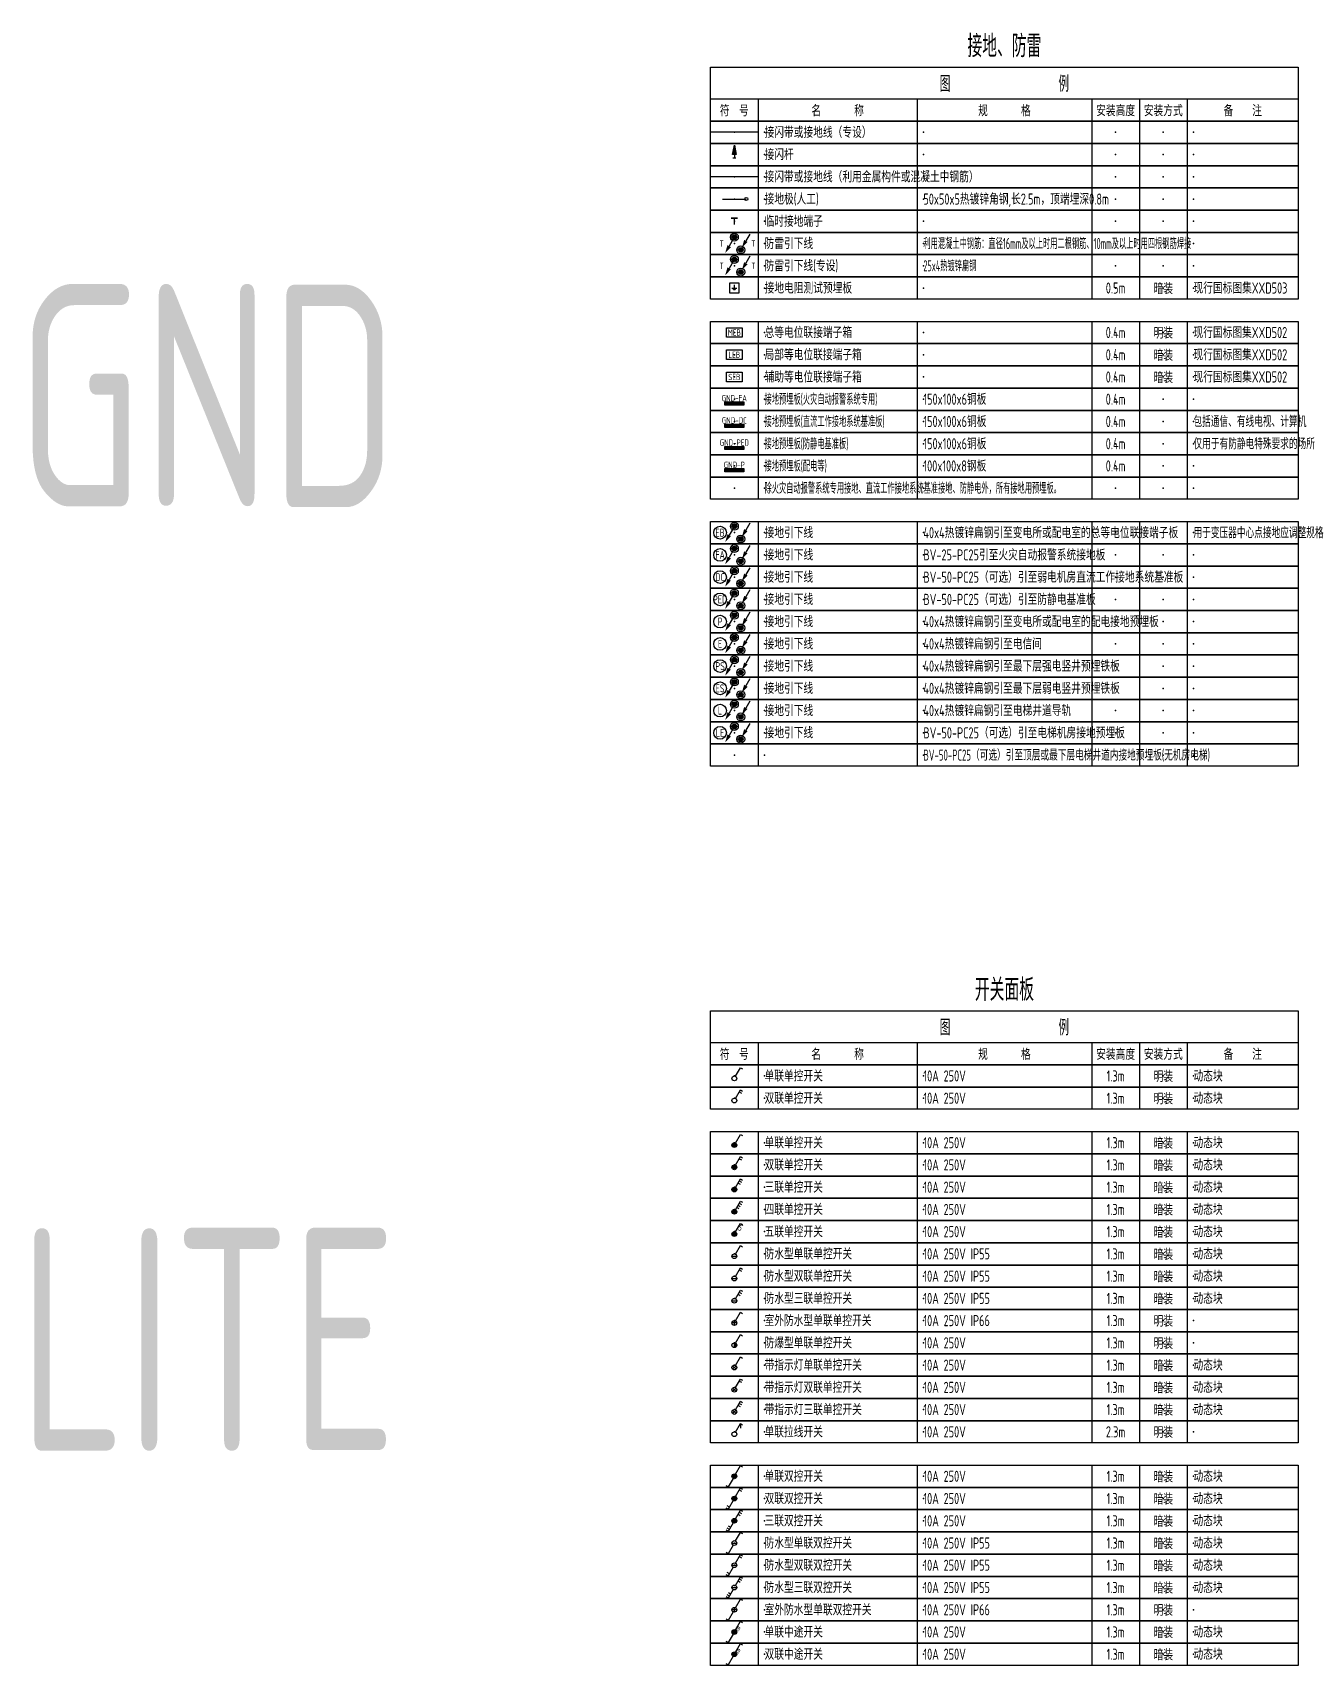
# Model space of a CAD drawing. Header units: millimetres. Extents: x -714894 to -525595, y 3400 to 234118.
# Drawn here: x -712429 to -672595, y 123900 to 175287 of the extents above; entities that cross this region are included whole.
import ezdxf
from ezdxf.enums import TextEntityAlignment as Align

# ---------------------------------------------------------------- set-up
doc = ezdxf.new("R2010")
doc.units = ezdxf.units.MM
doc.header["$LTSCALE"] = 500
for name, color, linetype in [('E-GRND-DEVC', 3, 'Continuous'), ('E-GRND-WIRE', 4, 'E-GND'), ('E-LITE-DEVC', 3, 'Continuous'), ('E-TABLE', 2, 'Continuous'), ('E-THUN-WIRE', 4, 'E-THU'), ('E-UNIV-DIAG', 2, 'Continuous'), ('E-UNIV-EL', 140, 'Continuous'), ('E-UNIV-NOTE', 6, 'Continuous')]:
    doc.layers.add(name, color=color, linetype=linetype)
doc.styles.get("Standard").update_dxf_attribs({"font": '', "width": 0.7})
doc.styles.add('TH-STYLE3', font='tssdeng.shx', dxfattribs={"width": 0.65, "bigfont": 'tssdchn.shx'})
doc.styles.get('Standard').set_extended_font_data('SimSun')
doc.linetypes.add('E-GND', pattern='A,1,["/",Standard,S=0.2,R=0,X=-0.53,Y=-0.1],-0.1,0,-0.1', length=1.2)
doc.linetypes.add('E-THU', pattern='A,1,["X",Standard,S=0.2,R=0,X=-0.53,Y=-0.1],-0.1,0,-0.1', length=1.2)

# ---------------------------------------------------------------- blocks, each defined once
blk = doc.blocks.new('E-BGND11')
blk.add_line((0, 0), (0, 2))
at = {"const_width": 0.5}
blk.add_lwpolyline([(1, 2), (-1, 2)], dxfattribs=at)
blk = doc.blocks.new('E-BKTS2')
for p, q in [((0, 0), (185, 0)), ((0, -7), (0, 0)), ((185, 0), (185, -7)), ((185, -7), (0, -7))]:
    blk.add_line(p, q)
at = {"linetype": 'Continuous'}
for p, q in [((15, 0), (15, -7)), ((65, 0), (65, -7)), ((120, 0), (120, -7)), ((135, 0), (135, -7)), ((150, 0), (150, -7))]:
    blk.add_line(p, q, dxfattribs=at)
for p in [(7.5, -3.5), (17, -3.5), (67, -3.5), (127.5, -3.5), (142.5, -3.5), (152, -3.5)]:
    blk.add_point(p, dxfattribs=at)
blk = doc.blocks.new('E-KTS2')
at = {"layer": 'E-TABLE', "linetype": 'Continuous'}
for p, q in [((15, 0), (15, -7)), ((65, 0), (65, -7)), ((120, 0), (120, -7)), ((135, 0), (135, -7)), ((150, 0), (150, -7))]:
    blk.add_line(p, q, dxfattribs=at)
at = {"layer": 'E-TABLE'}
blk.add_lwpolyline([(0, 0), (185, 0), (185, -7), (0, -7)], close=True, dxfattribs=at)
at = {"layer": 'E-TABLE', "linetype": 'Continuous'}
for p in [(7.5, -3.5), (17, -3.5), (67, -3.5), (127.5, -3.5), (142.5, -3.5), (152, -3.5)]:
    blk.add_point(p, dxfattribs=at)
blk = doc.blocks.new('E-BKTS1')
blk.add_line((0, -10), (185, -10))
at = {"linetype": 'Continuous'}
for p, q in [((15, -10), (15, -17)), ((65, -10), (65, -17)), ((120, -10), (120, -17)), ((135, -10), (135, -17)), ((150, -10), (150, -17))]:
    blk.add_line(p, q, dxfattribs=at)
blk.add_lwpolyline([(0, 0), (185, 0), (185, -17), (0, -17)], close=True)
at = {"layer": 'E-UNIV-NOTE', "style": 'TH-STYLE3', "width": 0.7}
for s, height, p in [('图                例', 5, (92.5, -5)), ('安装高度', 3.5, (127.5, -13.5)), ('安装方式', 3.5, (142.5, -13.5))]:
    blk.add_text(s, height=height, dxfattribs=at).set_placement(p, align=Align.MIDDLE)
at = {"layer": 'E-UNIV-NOTE', "linetype": 'Continuous', "style": 'TH-STYLE3', "width": 0.7}
for s, p in [('符  号', (7.5, -13.5)), ('名       称', (40, -13.5)), ('规       格', (92.5, -13.5)), ('备    注', (167.5, -13.5))]:
    blk.add_text(s, height=3.5, dxfattribs=at).set_placement(p, align=Align.MIDDLE)
blk = doc.blocks.new('E-BGND012')
blk.add_lwpolyline([(-2.5, -1.5), (-2.5, 1.5), (2.5, 1.5), (2.5, -1.5)], close=True)
at = {"layer": 'E-UNIV-EL', "style": 'TH-STYLE3', "width": 0.7}
blk.add_attdef('BOX', text='', height=2, dxfattribs=at).set_placement((0, 0), align=Align.MIDDLE)
blk = doc.blocks.new('E-BGND011')
blk.add_lwpolyline([(-2.5, -1.5), (-2.5, 1.5), (2.5, 1.5), (2.5, -1.5)], close=True)
at = {"layer": 'E-UNIV-EL', "style": 'TH-STYLE3', "width": 0.7}
blk.add_attdef('BOX', text='', height=2, dxfattribs=at).set_placement((0, 0), align=Align.MIDDLE)
blk = doc.blocks.new('E-BGND013')
blk.add_lwpolyline([(-2.5, -1.5), (-2.5, 1.5), (2.5, 1.5), (2.5, -1.5)], close=True)
at = {"layer": 'E-UNIV-EL', "style": 'TH-STYLE3', "width": 0.7}
blk.add_attdef('BOX', text='', height=2, dxfattribs=at).set_placement((0, 0), align=Align.MIDDLE)
blk = doc.blocks.new('E-BGND026')
blk.add_lwpolyline([(-3, 0), (-3, 1), (3, 1), (3, 0)], close=True)
blk.add_solid([(-3, 1), (-3, 0), (3, 1), (3, 0)])
at = {"layer": 'E-UNIV-EL', "style": 'TH-STYLE3', "width": 0.7}
blk.add_attdef('F', text='', height=2, dxfattribs=at).set_placement((0, 2.2), align=Align.MIDDLE)
blk = doc.blocks.new('E-ANNO10')
blk.add_circle((0, 0), 2)
at = {"style": 'TH-STYLE3', "width": 0.7}
blk.add_attdef('N', text='', height=2.5, dxfattribs=at).set_placement((0, 0), align=Align.MIDDLE)
blk = doc.blocks.new('E-BGND31')
blk.add_line((-0.38, -0.65), (-1.62, -2.81))
at = {"const_width": 0.75}
blk.add_lwpolyline([(-0.38, 0, 1), (0.38, 0, 1)], format="xyb", close=True, dxfattribs=at)
blk.add_lwpolyline([(-1.62, -2.81, 1.25, 0, 0), (-2.88, -4.98, 0, 0, 0)], format="xyseb")
for radius in [1.25, 0.75]:
    blk.add_circle((0, 0), radius)
blk = doc.blocks.new('E-BGND32')
blk.add_line((2.88, 4.98), (1.62, 2.81))
at = {"const_width": 0.75}
blk.add_lwpolyline([(-0.38, 0, 1), (0.37, 0, 1)], format="xyb", close=True, dxfattribs=at)
blk.add_lwpolyline([(1.62, 2.81, 1.25, 0, 0), (0.37, 0.65, 0, 0, 0)], format="xyseb")
for radius in [1.25, 0.75]:
    blk.add_circle((0, 0), radius)
blk = doc.blocks.new('E-BGND025')
blk.add_lwpolyline([(-3, 0), (-3, 1), (3, 1), (3, 0)], close=True)
blk.add_solid([(-3, 1), (-3, 0), (3, 1), (3, 0)])
at = {"layer": 'E-UNIV-EL', "style": 'TH-STYLE3', "width": 0.7}
blk.add_attdef('F', text='', height=2, dxfattribs=at).set_placement((0, 2.2), align=Align.MIDDLE)
blk = doc.blocks.new('E-BGND028')
blk.add_lwpolyline([(-3, 0), (-3, 1), (3, 1), (3, 0)], close=True)
blk.add_solid([(-3, 1), (-3, 0), (3, 1), (3, 0)])
at = {"layer": 'E-UNIV-EL', "style": 'TH-STYLE3', "width": 0.7}
blk.add_attdef('F', text='', height=2, dxfattribs=at).set_placement((0, 2.2), align=Align.MIDDLE)
blk = doc.blocks.new('E-BGND027')
blk.add_lwpolyline([(-3, 0), (-3, 1), (3, 1), (3, 0)], close=True)
blk.add_solid([(-3, 1), (-3, 0), (3, 1), (3, 0)])
at = {"layer": 'E-UNIV-EL', "style": 'TH-STYLE3', "width": 0.7}
blk.add_attdef('F', text='', height=2, dxfattribs=at).set_placement((0, 2.2), align=Align.MIDDLE)
blk = doc.blocks.new('E-BGND33')
blk.add_line((-0.38, -0.65), (-1.62, -2.81))
at = {"const_width": 0.75}
blk.add_lwpolyline([(-0.38, 0, 1), (0.38, 0, 1)], format="xyb", close=True, dxfattribs=at)
blk.add_lwpolyline([(-1.62, -2.81, 1.25, 0, 0), (-2.88, -4.98, 0, 0, 0)], format="xyseb")
for radius in [1.25, 0.75]:
    blk.add_circle((0, 0), radius)
at = {"layer": 'E-UNIV-EL', "style": 'TH-STYLE3', "width": 0.7}
blk.add_attdef('F', text='', height=2, dxfattribs=at).set_placement((-4, -2), align=Align.MIDDLE)
blk = doc.blocks.new('E-BGND34')
blk.add_line((2.88, 4.98), (1.63, 2.81))
at = {"const_width": 0.75}
blk.add_lwpolyline([(-0.38, 0, 1), (0.37, 0, 1)], format="xyb", close=True, dxfattribs=at)
blk.add_lwpolyline([(1.63, 2.81, 1.25, 0, 0), (0.37, 0.65, 0, 0, 0)], format="xyseb")
for radius in [1.25, 0.75]:
    blk.add_circle((0, 0), radius)
at = {"layer": 'E-UNIV-EL', "style": 'TH-STYLE3', "width": 0.7}
blk.add_attdef('F', text='', height=2, dxfattribs=at).set_placement((4, 2), align=Align.MIDDLE)
blk = doc.blocks.new('E-BGND41')
at = {"layer": 'E-GRND-DEVC'}
for p, q in [((-0.53, 1), (0, 4)), ((0.53, 1), (-0.53, 1)), ((-0.5, 0), (0.5, 0)), ((0, 4), (0.53, 1)), ((0, 1), (0, 0))]:
    blk.add_line(p, q, dxfattribs=at)
blk.add_solid([(-0.53, 1), (0.53, 1), (0, 4)], dxfattribs=at)
blk = doc.blocks.new('E-BGND51')
blk.add_lwpolyline([(1.5, 1.5), (-1.5, 1.5), (-1.5, -1.5), (1.5, -1.5)], close=True)
at = {"layer": 'E-UNIV-EL'}
for p, q in [((-0.75, 0), (0.75, 0)), ((0, 0), (0, 1)), ((-0.5, -0.25), (0.5, -0.25)), ((-0.25, -0.5), (0.25, -0.5))]:
    blk.add_line(p, q, dxfattribs=at)
blk = doc.blocks.new('E-BSW001-31')
for p, q in [((0, 0), (0, 1.5)), ((0.38, 1.4), (1.94, 4.11)), ((1.94, 4.11), (2.59, 3.73))]:
    blk.add_line(p, q)
at = {"const_width": 0.75}
blk.add_lwpolyline([(0, 0.38, 1), (0, 1.12)], format="xyb", dxfattribs=at)
blk.add_circle((0, 0.75), 0.75)
blk = doc.blocks.new('E-BSW001-41')
for p, q in [((0.75, 0.75), (-0.75, 0.75)), ((0, 0), (0, 1.5)), ((0.38, 1.4), (1.94, 4.11)), ((1.94, 4.11), (2.59, 3.73))]:
    blk.add_line(p, q)
blk.add_circle((0, 0.75), 0.75)
blk = doc.blocks.new('E-BSW002-41')
for p, q in [((-0.38, 0.1), (-1.94, -2.61)), ((0.75, 0.75), (-0.75, 0.75)), ((0, 0), (0, 1.5)), ((0.37, 1.4), (1.94, 4.11)), ((1.94, 4.11), (2.59, 3.73)), ((-1.94, -2.61), (-2.59, -2.23))]:
    blk.add_line(p, q)
blk.add_circle((0, 0.75), 0.75)
blk = doc.blocks.new('*U283')
for p, q in [((0.38, 1.4), (1.94, 4.11)), ((1.94, 4.11), (2.59, 3.73))]:
    blk.add_line(p, q)
blk.add_circle((0, 0.75), 0.75)
blk = doc.blocks.new('*U287')
for p, q in [((0.38, 1.4), (1.94, 4.11)), ((1.56, 3.46), (2.21, 3.08)), ((1.94, 4.11), (2.59, 3.73))]:
    blk.add_line(p, q)
blk.add_circle((0, 0.75), 0.75)
blk = doc.blocks.new('*U284')
for p, q in [((0.38, 1.4), (1.94, 4.11)), ((1.94, 4.11), (2.59, 3.73))]:
    blk.add_line(p, q)
at = {"const_width": 0.75}
blk.add_lwpolyline([(-0.38, 0.75, 1), (0.38, 0.75, 1)], format="xyb", close=True, dxfattribs=at)
blk.add_circle((0, 0.75), 0.75)
blk = doc.blocks.new('*U288')
for p, q in [((0.38, 1.4), (1.94, 4.11)), ((1.56, 3.46), (2.21, 3.08)), ((1.94, 4.11), (2.59, 3.73))]:
    blk.add_line(p, q)
at = {"const_width": 0.75}
blk.add_lwpolyline([(-0.38, 0.75, 1), (0.38, 0.75, 1)], format="xyb", close=True, dxfattribs=at)
blk.add_circle((0, 0.75), 0.75)
blk = doc.blocks.new('*U289')
for p, q in [((0.38, 1.4), (1.94, 4.11)), ((1.19, 2.81), (1.84, 2.43)), ((1.56, 3.46), (2.21, 3.08)), ((1.94, 4.11), (2.59, 3.73))]:
    blk.add_line(p, q)
at = {"const_width": 0.75}
blk.add_lwpolyline([(-0.38, 0.75, 1), (0.38, 0.75, 1)], format="xyb", close=True, dxfattribs=at)
blk.add_circle((0, 0.75), 0.75)
blk = doc.blocks.new('*U290')
for p, q in [((0.38, 1.4), (1.94, 4.11)), ((0.81, 2.16), (1.46, 1.78)), ((1.19, 2.81), (1.84, 2.43)), ((1.56, 3.46), (2.21, 3.08)), ((1.94, 4.11), (2.59, 3.73))]:
    blk.add_line(p, q)
at = {"const_width": 0.75}
blk.add_lwpolyline([(-0.38, 0.75, 1), (0.38, 0.75, 1)], format="xyb", close=True, dxfattribs=at)
blk.add_circle((0, 0.75), 0.75)
blk = doc.blocks.new('*U291')
for p, q in [((0.38, 1.4), (1.94, 4.11)), ((1.94, 4.11), (2.59, 3.73))]:
    blk.add_line(p, q)
at = {"const_width": 0.75}
blk.add_lwpolyline([(-0.38, 0.75, 1), (0.38, 0.75, 1)], format="xyb", close=True, dxfattribs=at)
blk.add_circle((0, 0.75), 0.75)
at = {"layer": 'E-UNIV-EL', "style": 'TH-STYLE3', "width": 0.7}
blk.add_text('5', height=2, rotation=330, dxfattribs=at).set_placement((1.94, 2.72), align=Align.MIDDLE)
blk = doc.blocks.new('*U286')
for p, q in [((-0.38, 0.1), (-1.94, -2.61)), ((0.38, 1.4), (1.94, 4.11)), ((1.94, 4.11), (2.59, 3.73)), ((-1.94, -2.61), (-2.59, -2.23))]:
    blk.add_line(p, q)
at = {"const_width": 0.75}
blk.add_lwpolyline([(-0.38, 0.75, 1), (0.38, 0.75, 1)], format="xyb", close=True, dxfattribs=at)
blk.add_circle((0, 0.75), 0.75)
blk = doc.blocks.new('*U292')
for p, q in [((-0.38, 0.1), (-1.94, -2.61)), ((0.38, 1.4), (1.94, 4.11)), ((1.56, 3.46), (2.21, 3.08)), ((1.94, 4.11), (2.59, 3.73)), ((-1.94, -2.61), (-2.59, -2.23)), ((-1.56, -1.96), (-2.21, -1.58))]:
    blk.add_line(p, q)
at = {"const_width": 0.75}
blk.add_lwpolyline([(-0.38, 0.75, 1), (0.38, 0.75, 1)], format="xyb", close=True, dxfattribs=at)
blk.add_circle((0, 0.75), 0.75)
blk = doc.blocks.new('*U282')
for p, q in [((-0.75, 0.75), (0.75, 0.75)), ((0.38, 1.4), (1.94, 4.11)), ((1.94, 4.11), (2.59, 3.73))]:
    blk.add_line(p, q)
blk.add_circle((0, 0.75), 0.75)
blk = doc.blocks.new('*U293')
for p, q in [((-0.75, 0.75), (0.75, 0.75)), ((0.38, 1.4), (1.94, 4.11)), ((1.56, 3.46), (2.21, 3.08)), ((1.94, 4.11), (2.59, 3.73))]:
    blk.add_line(p, q)
blk.add_circle((0, 0.75), 0.75)
blk = doc.blocks.new('*U294')
for p, q in [((-0.75, 0.75), (0.75, 0.75)), ((0.38, 1.4), (1.94, 4.11)), ((1.19, 2.81), (1.84, 2.43)), ((1.56, 3.46), (2.21, 3.08)), ((1.94, 4.11), (2.59, 3.73))]:
    blk.add_line(p, q)
blk.add_circle((0, 0.75), 0.75)
blk = doc.blocks.new('*U296')
for p, q in [((-0.37, 0.1), (-1.94, -2.61)), ((-0.75, 0.75), (0.75, 0.75)), ((0.38, 1.4), (1.94, 4.11)), ((1.94, 4.11), (2.59, 3.73)), ((-1.94, -2.61), (-2.59, -2.23))]:
    blk.add_line(p, q)
blk.add_circle((0, 0.75), 0.75)
blk = doc.blocks.new('*U297')
for p, q in [((-0.37, 0.1), (-1.94, -2.61)), ((-0.75, 0.75), (0.75, 0.75)), ((0.38, 1.4), (1.94, 4.11)), ((1.56, 3.46), (2.21, 3.08)), ((1.94, 4.11), (2.59, 3.73)), ((-1.94, -2.61), (-2.59, -2.23)), ((-1.56, -1.96), (-2.21, -1.58))]:
    blk.add_line(p, q)
blk.add_circle((0, 0.75), 0.75)
blk = doc.blocks.new('*U298')
for p, q in [((-0.37, 0.1), (-1.94, -2.61)), ((-0.75, 0.75), (0.75, 0.75)), ((0.38, 1.4), (1.94, 4.11)), ((1.19, 2.81), (1.84, 2.43)), ((1.56, 3.46), (2.21, 3.08)), ((1.94, 4.11), (2.59, 3.73)), ((-1.94, -2.61), (-2.59, -2.23)), ((-1.56, -1.96), (-2.21, -1.58)), ((-1.19, -1.31), (-1.84, -0.93))]:
    blk.add_line(p, q)
blk.add_circle((0, 0.75), 0.75)
blk = doc.blocks.new('*U299')
for p, q in [((-0.38, 0.1), (-1.94, -2.61)), ((0.38, 1.4), (1.94, 4.11)), ((1.19, 2.81), (1.84, 2.43)), ((1.56, 3.46), (2.21, 3.08)), ((1.94, 4.11), (2.59, 3.73)), ((-1.94, -2.61), (-2.59, -2.23)), ((-1.56, -1.96), (-2.21, -1.58)), ((-1.19, -1.31), (-1.84, -0.93))]:
    blk.add_line(p, q)
at = {"const_width": 0.75}
blk.add_lwpolyline([(-0.38, 0.75, 1), (0.38, 0.75, 1)], format="xyb", close=True, dxfattribs=at)
blk.add_circle((0, 0.75), 0.75)
blk = doc.blocks.new('*U308')
for p, q in [((-0.53, 0.22), (0.53, 1.28)), ((0.53, 0.22), (-0.53, 1.28)), ((0.38, 1.4), (1.94, 4.11)), ((1.56, 3.46), (2.21, 3.08)), ((1.94, 4.11), (2.59, 3.73))]:
    blk.add_line(p, q)
blk.add_circle((0, 0.75), 0.75)
blk = doc.blocks.new('*U309')
for p, q in [((-0.53, 0.22), (0.53, 1.28)), ((0.53, 0.22), (-0.53, 1.28)), ((0.38, 1.4), (1.94, 4.11)), ((1.94, 4.11), (2.59, 3.73))]:
    blk.add_line(p, q)
blk.add_circle((0, 0.75), 0.75)
blk = doc.blocks.new('*U310')
for p, q in [((-0.53, 0.22), (0.53, 1.28)), ((0.53, 0.22), (-0.53, 1.28)), ((0.38, 1.4), (1.94, 4.11)), ((1.19, 2.81), (1.84, 2.43)), ((1.56, 3.46), (2.21, 3.08)), ((1.94, 4.11), (2.59, 3.73))]:
    blk.add_line(p, q)
blk.add_circle((0, 0.75), 0.75)
blk = doc.blocks.new('E-BSW001-61')
for p, q in [((0.38, 1.4), (1.94, 4.11)), ((1.94, 4.11), (2.59, 3.73))]:
    blk.add_line(p, q)
blk.add_circle((0, 0.75), 0.75)
at = {"layer": 'E-UNIV-EL'}
blk.add_line((1.94, 4.11), (1.94, 2.61), dxfattribs=at)
blk.add_lwpolyline([(1.94, 2.61, 0, 0.25, 0), (1.94, 3.36, 0.5, 0.5, 0)], format="xyseb", dxfattribs=at)
blk = doc.blocks.new('E-BSW003-10')
for p, q in [((-0.38, 0.1), (-1.94, -2.61)), ((0.38, 1.4), (1.94, 4.11)), ((1.94, 4.11), (2.59, 3.73)), ((-1.94, -2.61), (-2.59, -2.23))]:
    blk.add_line(p, q)
at = {"const_width": 0.75}
blk.add_lwpolyline([(-0.38, 0.75, 1), (0.38, 0.75, 1)], format="xyb", close=True, dxfattribs=at)
blk.add_circle((0, 0.75), 0.75)
at = {"layer": 'E-UNIV-EL', "style": 'TH-STYLE3', "width": 0.5}
blk.add_attdef('F', text='', height=2, rotation=330, dxfattribs=at).set_placement((1.39, 1.97), align=Align.MIDDLE)

msp = doc.modelspace()

# ---------------------------------------------------------------- linework, layer by layer
at = {"layer": 'E-GRND-DEVC'}
msp.add_circle((-689970, 170050), 50, dxfattribs=at)
at = {"layer": 'E-GRND-WIRE'}
msp.add_line((-689595, 170750), (-691095, 170750), dxfattribs=at)
at = {"layer": 'E-THUN-WIRE'}
for p, q in [((-689595, 172150), (-691095, 172150)), ((-690720, 170050), (-689970, 170050))]:
    msp.add_line(p, q, dxfattribs=at)

# ---------------------------------------------------------------- block references
at = {"xscale": 100, "yscale": 100, "zscale": 100}
msp.add_blockref('E-KTS2', (-691095, 170400), dxfattribs=at)
at = {"layer": 'E-GRND-DEVC', "xscale": 100, "yscale": 100, "zscale": 100}
for name, p in [('E-BGND41', (-690345, 171350)), ('E-BGND11', (-690345, 169250)), ('E-BGND51', (-690345, 167250)), ('E-BGND31', (-690345, 159750)), ('E-BGND32', (-690145, 159350)), ('E-BGND31', (-690345, 159050)), ('E-BGND32', (-690145, 158650)), ('E-BGND31', (-690345, 158350)), ('E-BGND32', (-690145, 157950)), ('E-BGND31', (-690345, 157650)), ('E-BGND32', (-690145, 157250)), ('E-BGND31', (-690345, 156950)), ('E-BGND32', (-690145, 156550)), ('E-BGND31', (-690345, 156250)), ('E-BGND32', (-690145, 155850)), ('E-BGND31', (-690345, 155550)), ('E-BGND32', (-690145, 155150)), ('E-BGND31', (-690345, 154850)), ('E-BGND32', (-690145, 154450)), ('E-BGND31', (-690345, 154150)), ('E-BGND32', (-690145, 153750)), ('E-BGND31', (-690345, 153450)), ('E-BGND32', (-690145, 153050))]:
    msp.add_blockref(name, p, dxfattribs=at)
for name, p, values in [('E-BGND33', (-690345, 168850), {'F': 'T'}), ('E-BGND34', (-690145, 168450), {'F': 'T'}), ('E-BGND33', (-690345, 168150), {'F': 'T'}), ('E-BGND34', (-690145, 167750), {'F': 'T'}), ('E-BGND011', (-690345, 165850), {'BOX': 'MEB'}), ('E-BGND012', (-690345, 165150), {'BOX': 'LEB'}), ('E-BGND013', (-690345, 164450), {'BOX': 'SEB'}), ('E-BGND026', (-690345, 163565), {'F': 'GND-FA'}), ('E-BGND028', (-690345, 162865), {'F': 'GND-DC'}), ('E-BGND027', (-690345, 162165), {'F': 'GND-PED'}), ('E-BGND025', (-690345, 161465), {'F': 'GND-P'}), ('E-ANNO10', (-690795, 159550), {'N': 'EB'}), ('E-ANNO10', (-690795, 158850), {'N': 'FA'}), ('E-ANNO10', (-690795, 158150), {'N': 'DC'}), ('E-ANNO10', (-690795, 157450), {'N': 'PED'}), ('E-ANNO10', (-690795, 156750), {'N': 'P'}), ('E-ANNO10', (-690795, 156050), {'N': 'E'}), ('E-ANNO10', (-690795, 155350), {'N': 'PS'}), ('E-ANNO10', (-690795, 154650), {'N': 'ES'}), ('E-ANNO10', (-690795, 153950), {'N': 'L'}), ('E-ANNO10', (-690795, 153250), {'N': 'LE'})]:
    msp.add_blockref(name, p, dxfattribs=at).add_auto_attribs(values)
at = {"layer": 'E-LITE-DEVC', "xscale": 100, "yscale": 100, "zscale": 100}
for name, p in [('*U283', (-690345, 142300)), ('*U287', (-690345, 141600)), ('*U284', (-690345, 140200)), ('*U288', (-690345, 139500)), ('*U289', (-690345, 138800)), ('*U290', (-690345, 138100)), ('*U291', (-690345, 137400)), ('*U282', (-690345, 136700)), ('*U293', (-690345, 136000)), ('*U294', (-690345, 135300)), ('E-BSW001-41', (-690345, 134600)), ('E-BSW001-31', (-690345, 133900)), ('*U309', (-690345, 133200)), ('*U308', (-690345, 132500)), ('*U310', (-690345, 131800)), ('E-BSW001-61', (-690345, 131100)), ('*U286', (-690345, 129775)), ('*U292', (-690345, 129075)), ('*U299', (-690345, 128375)), ('*U296', (-690345, 127675)), ('*U297', (-690345, 126975)), ('*U298', (-690345, 126275)), ('E-BSW002-41', (-690345, 125575))]:
    msp.add_blockref(name, p, dxfattribs=at)
for p in [(-690345, 124875), (-690345, 124175)]:
    msp.add_blockref('E-BSW003-10', p, dxfattribs=at).add_auto_attribs({'F': 'm'})
at = {"layer": 'E-TABLE', "xscale": 100, "yscale": 100, "zscale": 100}
for name, p in [('E-BKTS1', (-691095, 174200)), ('E-BKTS2', (-691095, 172500)), ('E-BKTS2', (-691095, 171800)), ('E-BKTS2', (-691095, 171100)), ('E-BKTS2', (-691095, 169700)), ('E-BKTS2', (-691095, 169000)), ('E-BKTS2', (-691095, 168300)), ('E-BKTS2', (-691095, 167600)), ('E-BKTS2', (-691095, 166200)), ('E-BKTS2', (-691095, 165500)), ('E-BKTS2', (-691095, 164800))]:
    msp.add_blockref(name, p, dxfattribs=at)
at = {"layer": 'E-UNIV-DIAG', "xscale": 100, "yscale": 100, "zscale": 100}
for name, p in [('E-BKTS2', (-691095, 164100)), ('E-BKTS2', (-691095, 163400)), ('E-BKTS2', (-691095, 162700)), ('E-BKTS2', (-691095, 162000)), ('E-BKTS2', (-691095, 161300)), ('E-BKTS2', (-691095, 159900)), ('E-BKTS2', (-691095, 159200)), ('E-BKTS2', (-691095, 158500)), ('E-BKTS2', (-691095, 157800)), ('E-BKTS2', (-691095, 157100)), ('E-BKTS2', (-691095, 156400)), ('E-KTS2', (-691095, 156400)), ('E-BKTS2', (-691095, 155700)), ('E-BKTS2', (-691095, 155000)), ('E-BKTS2', (-691095, 154300)), ('E-BKTS2', (-691095, 153600)), ('E-BKTS2', (-691095, 152900)), ('E-BKTS1', (-691095, 144500)), ('E-BKTS2', (-691095, 142800)), ('E-BKTS2', (-691095, 142100)), ('E-BKTS2', (-691095, 140700)), ('E-BKTS2', (-691095, 140000)), ('E-BKTS2', (-691095, 139300)), ('E-BKTS2', (-691095, 138600)), ('E-BKTS2', (-691095, 137900)), ('E-BKTS2', (-691095, 137200)), ('E-BKTS2', (-691095, 136500)), ('E-BKTS2', (-691095, 135800)), ('E-BKTS2', (-691095, 135100)), ('E-BKTS2', (-691095, 134400)), ('E-BKTS2', (-691095, 133700)), ('E-BKTS2', (-691095, 133000)), ('E-BKTS2', (-691095, 132300)), ('E-BKTS2', (-691095, 131600)), ('E-BKTS2', (-691095, 130200)), ('E-BKTS2', (-691095, 129500)), ('E-BKTS2', (-691095, 128800)), ('E-BKTS2', (-691095, 128100)), ('E-BKTS2', (-691095, 127400)), ('E-BKTS2', (-691095, 126700)), ('E-BKTS2', (-691095, 126000)), ('E-BKTS2', (-691095, 125300)), ('E-BKTS2', (-691095, 124600))]:
    msp.add_blockref(name, p, dxfattribs=at)

# ---------------------------------------------------------------- texts
at = {"layer": 'E-UNIV-NOTE', "style": 'TH-STYLE3', "width": 0.7}
for s, height, p in [('接地、防雷', 700, (-681845, 174900)), ('GND', 7000, (-706924, 163867)), ('0.5m', 350, (-678345, 167250)), ('暗装', 350, (-676845, 167250)), ('0.4m', 350, (-678345, 165850)), ('明装', 350, (-676845, 165850)), ('0.4m', 350, (-678345, 165150)), ('暗装', 350, (-676845, 165150)), ('0.4m', 350, (-678345, 164450)), ('暗装', 350, (-676845, 164450)), ('0.4m', 350, (-678345, 163750)), ('0.4m', 350, (-678345, 163050)), ('0.4m', 350, (-678345, 162350)), ('0.4m', 350, (-678345, 161650)), ('开关面板', 700, (-681845, 145200)), ('1.3m', 350, (-678345, 142450)), ('明装', 350, (-676845, 142450)), ('1.3m', 350, (-678345, 141750)), ('明装', 350, (-676845, 141750)), ('1.3m', 350, (-678345, 140350)), ('暗装', 350, (-676845, 140350)), ('1.3m', 350, (-678345, 139650)), ('暗装', 350, (-676845, 139650)), ('1.3m', 350, (-678345, 138950)), ('暗装', 350, (-676845, 138950)), ('1.3m', 350, (-678345, 138250)), ('暗装', 350, (-676845, 138250)), ('1.3m', 350, (-678345, 137550)), ('暗装', 350, (-676845, 137550)), ('LITE', 7000, (-706924, 134167)), ('1.3m', 350, (-678345, 136850)), ('暗装', 350, (-676845, 136850)), ('1.3m', 350, (-678345, 136150)), ('暗装', 350, (-676845, 136150)), ('1.3m', 350, (-678345, 135450)), ('暗装', 350, (-676845, 135450)), ('1.3m', 350, (-678345, 134750)), ('明装', 350, (-676845, 134750)), ('1.3m', 350, (-678345, 134050)), ('明装', 350, (-676845, 134050)), ('1.3m', 350, (-678345, 133350)), ('暗装', 350, (-676845, 133350)), ('1.3m', 350, (-678345, 132650)), ('暗装', 350, (-676845, 132650)), ('1.3m', 350, (-678345, 131950)), ('暗装', 350, (-676845, 131950)), ('2.3m', 350, (-678345, 131250)), ('明装', 350, (-676845, 131250)), ('1.3m', 350, (-678345, 129850)), ('暗装', 350, (-676845, 129850)), ('1.3m', 350, (-678345, 129150)), ('暗装', 350, (-676845, 129150)), ('1.3m', 350, (-678345, 128450)), ('暗装', 350, (-676845, 128450)), ('1.3m', 350, (-678345, 127750)), ('暗装', 350, (-676845, 127750)), ('1.3m', 350, (-678345, 127050)), ('暗装', 350, (-676845, 127050)), ('1.3m', 350, (-678345, 126350)), ('暗装', 350, (-676845, 126350)), ('1.3m', 350, (-678345, 125650)), ('明装', 350, (-676845, 125650)), ('1.3m', 350, (-678345, 124950)), ('暗装', 350, (-676845, 124950)), ('1.3m', 350, (-678345, 124250)), ('暗装', 350, (-676845, 124250))]:
    msp.add_text(s, height=height, dxfattribs=at).set_placement(p, align=Align.MIDDLE)
at = {"layer": 'E-UNIV-NOTE', "style": 'TH-STYLE3'}
for s, width, p in [('接闪带或接地线（专设）', 0.7, (-689395, 172150)), ('接闪杆', 0.7, (-689395, 171450)), ('接闪带或接地线（利用金属构件或混凝土中钢筋）', 0.7, (-689395, 170750)), ('接地极(人工)', 0.7, (-689395, 170050)), ('50x50x5热镀锌角钢,长2.5m，顶端埋深0.8m', 0.7, (-684395, 170050)), ('临时接地端子', 0.7, (-689395, 169350)), ('防雷引下线', 0.7, (-689395, 168650)), ('利用混凝土中钢筋：直径16mm及以上时用二根钢筋、10mm及以上时用四根钢筋焊接', 0.5, (-684395, 168650)), ('防雷引下线(专设)', 0.7, (-689395, 167950)), ('25x4热镀锌扁钢', 0.5, (-684395, 167950)), ('接地电阻测试预埋板', 0.7, (-689395, 167250)), ('现行国标图集XXD503', 0.7, (-675895, 167250)), ('总等电位联接端子箱', 0.7, (-689395, 165850)), ('现行国标图集XXD502', 0.7, (-675895, 165850)), ('局部等电位联接端子箱', 0.7, (-689395, 165150)), ('现行国标图集XXD502', 0.7, (-675895, 165150)), ('辅助等电位联接端子箱', 0.7, (-689395, 164450)), ('现行国标图集XXD502', 0.7, (-675895, 164450)), ('接地预埋板(火灾自动报警系统专用)', 0.5, (-689395, 163750)), ('150x100x6铜板', 0.7, (-684395, 163750)), ('接地预埋板(直流工作接地系统基准板)', 0.5, (-689395, 163050)), ('150x100x6铜板', 0.7, (-684395, 163050)), ('接地预埋板(防静电基准板)', 0.5, (-689395, 162350)), ('150x100x6铜板', 0.7, (-684395, 162350)), ('接地预埋板(配电等)', 0.5, (-689395, 161650)), ('100x100x8钢板', 0.7, (-684395, 161650)), ('除火灾自动报警系统专用接地、直流工作接地系统基准接地、防静电外，所有接地用预埋板。', 0.5, (-689395, 160950)), ('接地引下线', 0.7, (-689395, 159550)), ('40x4热镀锌扁钢引至变电所或配电室的总等电位联接端子板', 0.7, (-684395, 159550)), ('接地引下线', 0.7, (-689395, 158850)), ('BV-25-PC25引至火灾自动报警系统接地板', 0.7, (-684395, 158850)), ('接地引下线', 0.7, (-689395, 158150)), ('BV-50-PC25（可选）引至弱电机房直流工作接地系统基准板', 0.7, (-684395, 158150)), ('接地引下线', 0.7, (-689395, 157450)), ('BV-50-PC25（可选）引至防静电基准板', 0.7, (-684395, 157450)), ('接地引下线', 0.7, (-689395, 156750)), ('40x4热镀锌扁钢引至变电所或配电室的配电接地预埋板', 0.7, (-684395, 156750)), ('接地引下线', 0.7, (-689395, 156050)), ('40x4热镀锌扁钢引至电信间', 0.7, (-684395, 156050)), ('接地引下线', 0.7, (-689395, 155350)), ('40x4热镀锌扁钢引至最下层强电竖井预埋铁板', 0.7, (-684395, 155350)), ('接地引下线', 0.7, (-689395, 154650)), ('40x4热镀锌扁钢引至最下层弱电竖井预埋铁板', 0.7, (-684395, 154650)), ('接地引下线', 0.7, (-689395, 153950)), ('40x4热镀锌扁钢引至电梯井道导轨', 0.7, (-684395, 153950)), ('接地引下线', 0.7, (-689395, 153250)), ('BV-50-PC25（可选）引至电梯机房接地预埋板', 0.7, (-684395, 153250)), ('BV-50-PC25（可选）引至顶层或最下层电梯井道内接地预埋板(无机房电梯)', 0.6, (-684395, 152550)), ('单联单控开关', 0.7, (-689395, 142450)), ('10A 250V', 0.7, (-684395, 142450)), ('双联单控开关', 0.7, (-689395, 141750)), ('10A 250V', 0.7, (-684395, 141750)), ('单联单控开关', 0.7, (-689395, 140350)), ('10A 250V', 0.7, (-684395, 140350)), ('双联单控开关', 0.7, (-689395, 139650)), ('10A 250V', 0.7, (-684395, 139650)), ('三联单控开关', 0.7, (-689395, 138950)), ('10A 250V', 0.7, (-684395, 138950)), ('四联单控开关', 0.7, (-689395, 138250)), ('10A 250V', 0.7, (-684395, 138250)), ('五联单控开关', 0.7, (-689395, 137550)), ('10A 250V', 0.7, (-684395, 137550)), ('防水型单联单控开关', 0.7, (-689395, 136850)), ('10A 250V IP55', 0.7, (-684395, 136850)), ('防水型双联单控开关', 0.7, (-689395, 136150)), ('10A 250V IP55', 0.7, (-684395, 136150)), ('防水型三联单控开关', 0.7, (-689395, 135450)), ('10A 250V IP55', 0.7, (-684395, 135450)), ('室外防水型单联单控开关', 0.7, (-689395, 134750)), ('10A 250V IP66', 0.7, (-684395, 134750)), ('防爆型单联单控开关', 0.7, (-689395, 134050)), ('10A 250V', 0.7, (-684395, 134050)), ('带指示灯单联单控开关', 0.7, (-689395, 133350)), ('10A 250V', 0.7, (-684395, 133350)), ('带指示灯双联单控开关', 0.7, (-689395, 132650)), ('10A 250V', 0.7, (-684395, 132650)), ('带指示灯三联单控开关', 0.7, (-689395, 131950)), ('10A 250V', 0.7, (-684395, 131950)), ('单联拉线开关', 0.7, (-689395, 131250)), ('10A 250V', 0.7, (-684395, 131250)), ('单联双控开关', 0.7, (-689395, 129850)), ('10A 250V', 0.7, (-684395, 129850)), ('双联双控开关', 0.7, (-689395, 129150)), ('10A 250V', 0.7, (-684395, 129150)), ('三联双控开关', 0.7, (-689395, 128450)), ('10A 250V', 0.7, (-684395, 128450)), ('防水型单联双控开关', 0.7, (-689395, 127750)), ('10A 250V IP55', 0.7, (-684395, 127750)), ('防水型双联双控开关', 0.7, (-689395, 127050)), ('10A 250V IP55', 0.7, (-684395, 127050)), ('防水型三联双控开关', 0.7, (-689395, 126350)), ('10A 250V IP55', 0.7, (-684395, 126350)), ('室外防水型单联双控开关', 0.7, (-689395, 125650)), ('10A 250V IP66', 0.7, (-684395, 125650)), ('单联中途开关', 0.7, (-689395, 124950)), ('10A 250V', 0.7, (-684395, 124950)), ('双联中途开关', 0.7, (-689395, 124250)), ('10A 250V', 0.7, (-684395, 124250))]:
    msp.add_text(s, height=350, dxfattribs=dict(at, width=width)).set_placement(p, align=Align.MIDDLE_LEFT)
at = {"layer": 'E-UNIV-NOTE', "color": 1, "style": 'TH-STYLE3'}
for s, width, p in [('包括通信、有线电视、计算机房机房', 0.6, (-675895, 163050)), ('仅用于有防静电特殊要求的场所', 0.6, (-675895, 162350)), ('用于变压器中心点接地应调整规格', 0.6, (-675895, 159550)), ('动态块', 0.7, (-675895, 142450)), ('动态块', 0.7, (-675895, 141750)), ('动态块', 0.7, (-675895, 140350)), ('动态块', 0.7, (-675895, 139650)), ('动态块', 0.7, (-675895, 138950)), ('动态块', 0.7, (-675895, 138250)), ('动态块', 0.7, (-675895, 137550)), ('动态块', 0.7, (-675895, 136850)), ('动态块', 0.7, (-675895, 136150)), ('动态块', 0.7, (-675895, 135450)), ('动态块', 0.7, (-675895, 133350)), ('动态块', 0.7, (-675895, 132650)), ('动态块', 0.7, (-675895, 131950)), ('动态块', 0.7, (-675895, 129850)), ('动态块', 0.7, (-675895, 129150)), ('动态块', 0.7, (-675895, 128450)), ('动态块', 0.7, (-675895, 127750)), ('动态块', 0.7, (-675895, 127050)), ('动态块', 0.7, (-675895, 126350)), ('动态块', 0.7, (-675895, 124950)), ('动态块', 0.7, (-675895, 124250))]:
    msp.add_text(s, height=350, dxfattribs=dict(at, width=width)).set_placement(p, align=Align.MIDDLE_LEFT)

doc.saveas('drawing.dxf')
